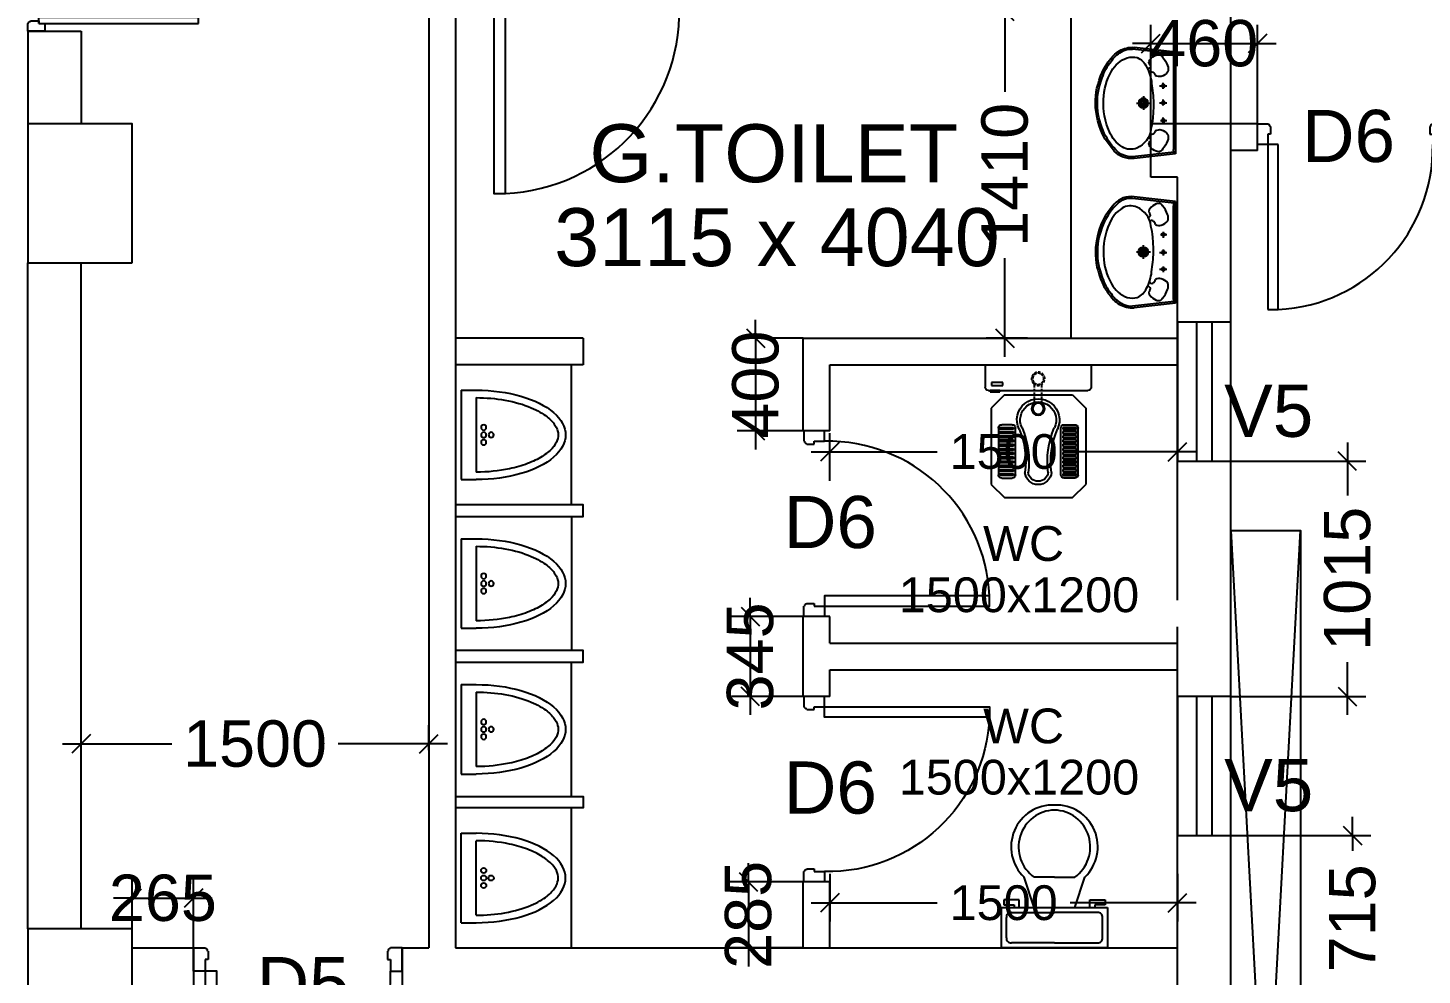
# Model space of a CAD drawing. Extents: x 7897917 to 8423973, y -6487334 to -6173396.
# Drawn here: x 8031674 to 8037689, y -6409542 to -6405456 of the extents above; entities that cross this region are included whole.
import ezdxf
from ezdxf.enums import TextEntityAlignment as Align

# ---------------------------------------------------------------- set-up
doc = ezdxf.new("R2010")
doc.units = 0
doc.header["$LTSCALE"] = 600
doc.header["$MEASUREMENT"] = 0
doc.header["$PDMODE"] = 35
doc.linetypes.add('HIDDEN', pattern=[0.375, 0.25, -0.125])
doc.layers.get('0').update_dxf_attribs({"linetype": 'CONTINUOUS'})
doc.layers.get('Defpoints').update_dxf_attribs({"linetype": 'CONTINUOUS'})
for name, color, linetype in [('DOOR', 32, 'CONTINUOUS'), ('Duct', 8, 'CONTINUOUS'), ('joinery', 7, 'CONTINUOUS'), ('LA-column', 3, 'CONTINUOUS'), ('Room Dim', 1, 'CONTINUOUS'), ('T Wall', 8, 'CONTINUOUS'), ('TEXT', 6, 'CONTINUOUS'), ('Toi-Euip', 8, 'CONTINUOUS'), ('toi-fix', 46, 'CONTINUOUS'), ('Walls', 7, 'CONTINUOUS'), ('WIN', 151, 'CONTINUOUS'), ('Working Dim', 5, 'CONTINUOUS')]:
    doc.layers.add(name, color=color, linetype=linetype)
doc.styles.add('ari', font='arial.ttf')
doc.styles.add('ARIAL', font='arial.ttf')
doc.dimstyles.new('int. dim', dxfattribs={"dimtxt": 450, "dimasz": 80, "dimexe": 80, "dimexo": 0, "dimgap": 70, "dimtad": 0, "dimdec": 0, "dimzin": 12, "dimdsep": 46, "dimtxsty": 'ari', "dimblk": 'OBLIQUE', "dimcen": 2, "dimdle": 80, "dimclrd": 256, "dimclre": 256, "dimclrt": 6, "dimadec": 0, "dimazin": 0, "dimtfac": 1, "dimtdec": 0, "dimtix": 1, "dimtmove": 2, "dimatfit": 3, "dimfxl": 1, "dimtolj": 1, "dimtzin": 0, "dimlwd": -1, "dimlwe": -1, "dimarcsym": 0})

# ---------------------------------------------------------------- blocks, each defined once
blk = doc.blocks.new('1000')
at = {"layer": 'DOOR'}
for p, q in [((0, -100), (0, 0)), ((0, 0), (49.7, 0)), ((49.7, 0), (49.7, -2.2)), ((63.2, -49.5), (49.7, -49.5)), ((49.7, -49.5), (49.7, -100)), ((63.2, -13.5), (61, -13.5)), ((63.2, -13.5), (63.2, -49.5)), ((836.8, -13.5), (836.8, -49.5)), ((836.8, -13.5), (839, -13.5)), ((836.8, -49.5), (850.3, -49.5)), ((850.3, 0), (850.3, -2.2)), ((900, 0), (850.3, 0)), ((850.3, -49.5), (850.3, -100)), ((900, -100), (900, 0)), ((49.7, -100), (0, -100)), ((49.7, -100), (49.7, -900.6)), ((100.2, -100), (49.7, -100)), ((100.2, -900.6), (100.2, -100)), ((850.3, -100), (900, -100)), ((49.7, -900.6), (100.2, -900.6))]:
    blk.add_line(p, q, dxfattribs=at)
for centre, major_axis, start_param, end_param in [((49.7, -13.5), (-7.95, 7.95), 3.926991, 5.497787), ((850.3, -13.5), (7.95, 7.95), 0.785398, 2.356194)]:
    blk.add_ellipse(centre, major_axis=major_axis, ratio=1, start_param=start_param, end_param=end_param, dxfattribs=at)
at = {"layer": 'DOOR', "color": 145}
blk.add_ellipse((64.3, -115.3), major_axis=(-519.7, 589.8), ratio=1, start_param=2.464943, end_param=4.009476, dxfattribs=at)
blk = doc.blocks.new('_Oblique')
at = {"color": 0, "linetype": 'ByBlock', "lineweight": -2}
blk.add_line((-0.5, -0.5), (0.5, 0.5), dxfattribs=at)
blk = doc.blocks.new('*D868')
at = {"layer": 'Defpoints', "color": 0, "transparency": 16777216}
for p in [(8036979, -6405523), (8036519, -6405869.7, 3.4), (8036979, -6405869.7, 3.4)]:
    blk.add_point(p, dxfattribs=at)
at = {"layer": 'Working Dim', "transparency": 16777216}
for p, q in [((8036519, -6405869.7), (8036519, -6405443)), ((8036979, -6405869.7), (8036979, -6405443)), ((8036519, -6405523), (8036439, -6405523)), ((8036519, -6405523), (8036979, -6405523)), ((8036979, -6405523), (8037059, -6405523))]:
    blk.add_line(p, q, dxfattribs=at)
at = {"layer": 'Working Dim', "transparency": 16777216, "xscale": 80, "yscale": 80, "zscale": 80}
blk.add_blockref('_Oblique', (8036519, -6405523), dxfattribs=at)
at = {"layer": 'Working Dim', "transparency": 16777216, "xscale": 80, "yscale": 80, "zscale": 80, "rotation": 180}
blk.add_blockref('_Oblique', (8036979, -6405523), dxfattribs=at)
at = {"layer": 'Working Dim', "color": 6, "transparency": 16777216, "insert": (8036749, -6405523), "char_height": 200, "attachment_point": 5, "style": 'ari'}
blk.add_mtext('\\A1;460', dxfattribs=at)
blk = doc.blocks.new('*D1049')
at = {"layer": 'Defpoints', "color": 0, "transparency": 16777216}
for p in [(8036864, -6408939.7), (8037388.5, -6408939.7), (8036864, -6409654.7)]:
    blk.add_point(p, dxfattribs=at)
at = {"layer": 'Working Dim', "transparency": 16777216}
for p, q in [((8037388.5, -6408939.7), (8037388.5, -6408859.7)), ((8036864, -6408939.7), (8037468.5, -6408939.7)), ((8037388.5, -6408939.7), (8037388.5, -6409006.4)), ((8037388.5, -6409654.7), (8037388.5, -6409588.1)), ((8036864, -6409654.7), (8037468.5, -6409654.7)), ((8037388.5, -6409654.7), (8037388.5, -6409734.7))]:
    blk.add_line(p, q, dxfattribs=at)
at = {"layer": 'Working Dim', "transparency": 16777216, "xscale": 80, "yscale": 80, "zscale": 80}
for p, rotation in [((8037388.5, -6408939.7), 270), ((8037388.5, -6409654.7), 90)]:
    blk.add_blockref('_Oblique', p, dxfattribs=dict(at, rotation=rotation))
at = {"layer": 'Working Dim', "color": 6, "transparency": 16777216, "insert": (8037388.5, -6409297.2), "char_height": 200, "attachment_point": 5, "rotation": 90, "style": 'ari'}
blk.add_mtext('\\A1;715', dxfattribs=at)
blk = doc.blocks.new('*D1050')
at = {"layer": 'Defpoints', "color": 0, "transparency": 16777216}
for p in [(8036864, -6407324.7), (8037366.6, -6407324.7), (8036864, -6408339.7)]:
    blk.add_point(p, dxfattribs=at)
at = {"layer": 'Working Dim', "transparency": 16777216}
for p, q in [((8037366.6, -6407244.7), (8037366.6, -6407472.3)), ((8036864, -6407324.7), (8037446.6, -6407324.7)), ((8037366.6, -6408419.7), (8037366.6, -6408192.2)), ((8036864, -6408339.7), (8037446.6, -6408339.7))]:
    blk.add_line(p, q, dxfattribs=at)
at = {"layer": 'Working Dim', "transparency": 16777216, "xscale": 80, "yscale": 80, "zscale": 80}
for p, rotation in [((8037366.6, -6407324.7), 90), ((8037366.6, -6408339.7), 270)]:
    blk.add_blockref('_Oblique', p, dxfattribs=dict(at, rotation=rotation))
at = {"layer": 'Working Dim', "color": 6, "transparency": 16777216, "insert": (8037366.6, -6407832.2), "char_height": 200, "attachment_point": 5, "rotation": 90, "style": 'ari'}
blk.add_mtext('\\A1;1015', dxfattribs=at)
blk = doc.blocks.new('Z$W@#1275')
at = {"layer": 'DOOR'}
for p, q in [((73.1, 1500), (0, 1500)), ((0, 1500), (0, 1467.1)), ((0, 1467.1), (1.8, 1467.1)), ((11, 1456.1), (11, 1458)), ((11, 1456.1), (47.5, 1456.1)), ((47.5, 1467.1), (736.4, 1467.1)), ((47.5, 1467.1), (47.5, 1438.9)), ((47.5, 1456.1), (47.5, 1467.1)), ((47.5, 1467.1), (73.1, 1467.1)), ((73.1, 1467.1), (73.1, 1500)), ((736.4, 1467.1), (736.4, 1438.9)), ((47.5, 1438.9), (736.4, 1438.9)), ((47.5, 61.1), (736.4, 61.1)), ((47.5, 32.9), (47.5, 61.1)), ((736.4, 32.9), (736.4, 61.1)), ((0, 32.9), (1.8, 32.9)), ((0, 0), (0, 32.9)), ((73.1, 0), (0, 0)), ((11, 43.8), (11, 42)), ((11, 43.8), (47.5, 43.8)), ((47.5, 43.8), (47.5, 32.9)), ((47.5, 32.9), (736.4, 32.9)), ((47.5, 32.9), (73.1, 32.9)), ((73.1, 32.9), (73.1, 0))]:
    blk.add_line(p, q, dxfattribs=at)
for centre, start, end in [((11, 1467.1), 180, 270), ((11, 32.9), 90, 180)]:
    blk.add_arc(centre, 9.13, start, end, dxfattribs=at)
at = {"layer": 'DOOR', "color": 145}
for centre, start, end in [((47.5, 1438.9), 270, 0), ((47.5, 61.1), 0, 90)]:
    blk.add_arc(centre, 688.9, start, end, dxfattribs=at)
blk = doc.blocks.new('Z$W@#1841')
at = {"layer": 'DOOR'}
for p, q in [((-267.6, -167.4), (-317.3, -167.4)), ((-317.3, -167.4), (-317.3, -267.4)), ((-267.6, -217.9), (-267.6, -167.4)), ((533, -217.9), (533, -167.4)), ((533, -167.4), (582.7, -167.4)), ((582.7, -167.4), (582.7, -267.4)), ((-254.1, -217.9), (-267.6, -217.9)), ((-254.1, -253.9), (-254.1, -217.9)), ((519.5, -253.9), (519.5, -217.9)), ((519.5, -217.9), (533, -217.9)), ((-317.3, -267.4), (-267.6, -267.4)), ((-267.6, -267.4), (-267.6, -265.2)), ((-254.1, -253.9), (-256.3, -253.9)), ((519.5, -253.9), (521.7, -253.9)), ((533, -267.4), (533, -265.2)), ((582.7, -267.4), (533, -267.4))]:
    blk.add_line(p, q, dxfattribs=at)
blk.add_lwpolyline([(482.5, 633.2), (482.5, -167.4), (533, -167.4), (533, 633.2)], close=True, dxfattribs=at)
at = {"layer": 'DOOR', "color": 145}
blk.add_arc((518.4, -152.1), 786.1, 92.61772, 181.11293, dxfattribs=at)
at = {"layer": 'DOOR'}
for centre, start, end in [((-267.6, -253.9), 270, 0), ((533, -253.9), 180, 270)]:
    blk.add_arc(centre, 11.2, start, end, dxfattribs=at)
blk = doc.blocks.new('A$C70ED7303')
at = {"layer": 'toi-fix', "color": 8}
for p, q in [((0, 0), (229, 0)), ((229, 0), (229, -174.4)), ((-229, 0), (0, 0)), ((-229, -174.4), (-229, 0)), ((-207.2, -43.6), (-207.2, -130.8)), ((0, -21.8), (-185.4, -21.8)), ((0, -21.8), (185.4, -21.8)), ((207.2, -43.6), (207.2, -130.8)), ((229, -174.4), (-229, -174.4)), ((-185.4, -152.6), (0, -152.6)), ((-174.4, -185.4), (-174.4, -174.4)), ((-152.6, -174.4), (-152.6, -207.2)), ((-87.2, -174.4), (-130.8, -305.3)), ((185.4, -152.6), (0, -152.6)), ((87.2, -174.4), (130.8, -305.3)), ((152.6, -174.4), (152.6, -207.2)), ((174.4, -185.4), (174.4, -174.4)), ((-218.1, -207.2), (-218.1, -185.4)), ((-218.1, -185.4), (-174.4, -185.4)), ((-152.6, -207.2), (-218.1, -207.2)), ((152.6, -207.2), (218.1, -207.2)), ((218.1, -185.4), (174.4, -185.4)), ((218.1, -207.2), (218.1, -185.4)), ((0, -305.3), (-87.2, -305.3)), ((0, -305.3), (87.2, -305.3))]:
    blk.add_line(p, q, dxfattribs=at)
for centre, major_axis, start_param, end_param in [((-188.1, -40.9), (13.6, -13.6), 2.214297, 4.068888), ((188.1, -40.9), (13.6, -13.6), 0.643501, 2.498091), ((-188.1, -133.6), (-13.6, -13.6), 5.35589, 7.21048), ((188.1, -133.6), (-13.6, -13.6), 0.643501, 2.498091), ((-6.6, -436.2), (-127.6, -127.6), 4.686239, 7.105146), ((4.7, -435.5), (-112.7, -112.7), 4.541602, 7.039318), ((6.6, -436.2), (55.8, -171.6), -0.351019, 2.067888), ((-4.7, -435.5), (-112.7, -112.7), 0.814663, 3.31238)]:
    blk.add_ellipse(centre, major_axis=major_axis, ratio=1, start_param=start_param, end_param=end_param, dxfattribs=at)
blk = doc.blocks.new('URI')
at = {"layer": 'toi-fix', "color": 8}
for p, q in [((0, 0), (0, 75)), ((412.5, 75), (37.5, 75)), ((450, 0), (450, 75)), ((450, 0), (0, 0))]:
    blk.add_line(p, q, dxfattribs=at)
for centre in [(225, 150), (187.5, 112.5), (225, 112.5), (262.5, 112.5)]:
    blk.add_circle(centre, 13, dxfattribs=at)
blk.add_ellipse((225, 75), major_axis=(0, -450), ratio=0.5, start_param=1.570796, end_param=4.712389, dxfattribs=at)
blk.add_open_spline([(412.5, 75), (412.5, 124.2), (408.2, 173.3), (391.4, 268.1), (378.3, 313.3), (348.4, 383.5), (332.7, 410.7), (302.5, 449), (288.3, 462.2), (261, 480.2), (247.9, 485), (222.9, 488.5), (210.7, 487.2), (184.7, 477.8), (170.9, 469.5), (143, 444.1), (129.1, 427.1), (103, 385.3), (91, 360.6), (70, 305.1), (61.2, 274.4), (43.3, 189.6), (37.5, 132.5), (37.5, 75.3), (37.5, 75.1), (37.5, 75)], degree=3, knots=[1.570797, 1.570797, 1.570797, 1.570797, 1.912721, 1.912721, 2.274933, 2.274933, 2.575852, 2.575852, 2.824182, 2.824182, 3.072511, 3.072511, 3.320841, 3.320841, 3.569171, 3.569171, 3.817501, 3.817501, 4.06583, 4.06583, 4.31416, 4.31416, 4.71135, 4.71135, 4.712389, 4.712389, 4.712389, 4.712389], dxfattribs=at)
blk = doc.blocks.new('A$C4D064DB7')
at = {"layer": 'Toi-Euip', "color": 8}
for p, q in [((-212.3, 5.4), (-232.3, 184.5)), ((212.2, 4.9), (232.3, 184.5)), ((-219.3, -1), (-239.3, 178)), ((-28.5, 137.9), (30, 137.9)), ((0.9, 167), (0.9, 107.5)), ((219.2, -1), (239.3, 178)), ((-73.1, 68.7), (-73.1, 37.2)), ((-0.6, 68.7), (-0.6, 37.2)), ((76.2, 63.6), (76.2, 37.2)), ((-204.6, 8.3), (200.4, 8.3)), ((-61.3, 51.7), (-86.8, 51.7)), ((11.1, 51.7), (-14.3, 51.7)), ((87.9, 51.7), (62.5, 51.7)), ((-219.3, -1), (219.2, -1))]:
    blk.add_line(p, q, dxfattribs=at)
for centre, radius in [((0.9, 137.9), 20.9), ((0.9, 137.9), 15), ((0.9, 137.9), 10.5), ((-73.1, 51.7), 6.23), ((-0.6, 51.7), 6.23), ((76.2, 51.7), 6.23)]:
    blk.add_circle(centre, radius, dxfattribs=at)
for centre, radius, start, end in [((-15, 63.3), 278.1, 103.68007, 133.11994), ((-52.1, 129.5), 194.1, 106.98939, 130.68541), ((-12.7, 69.4), 239.9, 90.51874, 121.0564), ((0.4, 42.8), 293.4, 66.19508, 111.84971), ((-3.7, 79.1), 265.8, 77.13905, 106.85156), ((4.5, 21.6), 288.4, 65.41071, 93.84539), ((11, 56.9), 284.8, 46.38455, 81.02297), ((17.4, 64.4), 266.9, 46.21733, 67.66735), ((-135.9, 190.3), 102.7, 132.34, 168.55208), ((-115.7, 175.3), 119.3, 121.84149, 151.21457), ((-79.5, 166.9), 122.1, 117.7975, 160.69461), ((74.5, 158), 135.4, 31.86033, 68.31323), ((140.9, 188.9), 91.5, 357.2238, 48.08952), ((143.8, 190.8), 96.4, 352.39424, 48.61688), ((-159.3, 187.8), 80.7, 163.23918, 186.99591), ((-156.9, 191.3), 75.7, 146.79114, 185.14021), ((-105.8, 184.4), 91.8, 165.58544, 192.65463), ((131.4, 192.6), 68.8, 336.77794, 32.40806), ((-124.3, 195.5), 77.6, 203.69295, 246.38132), ((-73.6, 263.8), 161.7, 239.59023, 265.97193), ((-156.5, 116.7), 8.45, 294.51045, 30.32874), ((98.1, 210.4), 106.4, 278.02022, 335.02213), ((-188.7, 72.6), 20.1, 152.49081, 243.19095), ((-154.2, 64.6), 55.1, 124.96691, 161.64959), ((-174.7, 96.4), 17.3, 50.46419, 129.5358), ((-157.9, 115.7), 8.33, 226.04031, 306.10739), ((-126.4, 102.5), 8.28, 83.15264, 217.30389), ((-161, 71.5), 47.7, 305.0585, 347.19296), ((-110.1, 109.7), 26, 208.27151, 253.61398), ((-144.2, 69.4), 30.9, 343.96544, 29.92088), ((33.5, 869.5), 776.1, 261.22276, 267.52001), ((-3.1, 803.8), 709.6, 270.24313, 275.54823), ((44.3, 384), 287.3, 274.2321, 283.82674), ((146.2, 69.4), 30.9, 150.07912, 196.03456), ((163, 71.5), 47.7, 192.80704, 234.9415), ((112.1, 109.7), 26, 286.38602, 331.72849), ((129.6, 102.2), 7.16, 318.29837, 78.68026), ((157.9, 115.9), 7.49, 165.15228, 247.93068), ((159.9, 115.7), 8.33, 233.89261, 313.95969), ((176.7, 96.4), 17.3, 50.4642, 129.53581), ((156.2, 64.6), 55.1, 18.35041, 55.03309), ((190.7, 72.6), 20.1, 296.80905, 27.50919), ((-200, -15.1), 23.9, 101.14513, 143.7785), ((-120.2, 149.2), 122.2, 230.59825, 250.41359), ((-145.6, 63.1), 33, 241.91921, 291.35614), ((147.6, 63.1), 33, 248.64386, 298.08079), ((122.2, 149.2), 122.2, 289.58641, 309.40175), ((199.8, -16.6), 24.9, 38.74871, 88.57964)]:
    blk.add_arc(centre, radius, start, end, dxfattribs=at)
blk = doc.blocks.new('A$C37B60793')
at = {"layer": 'toi-fix', "color": 8}
for p, q in [((0, 303.1), (127, 303.1)), ((0, -306.5), (0, 303.1)), ((146, -287.4), (146, 284.1)), ((171.2, 195), (247.4, 271.2)), ((247.4, 271.2), (685.9, 271.2)), ((762.1, 195), (685.9, 271.2)), ((171.2, -195.4), (171.2, 195)), ((343.3, 148.1), (343.3, 207.9)), ((358.5, 218.7), (358.5, 139.2)), ((369.5, 218.7), (358.5, 218.7)), ((362.3, 226.9), (630.5, 226.9)), ((369.5, 139.2), (369.5, 218.7)), ((382.7, 218.7), (382.7, 139.2)), ((393.7, 218.7), (382.7, 218.7)), ((393.7, 139.2), (393.7, 218.7)), ((406.9, 218.7), (406.9, 139.2)), ((417.9, 218.7), (406.9, 218.7)), ((417.9, 139.2), (417.9, 218.7)), ((431, 218.7), (431, 139.2)), ((442.1, 218.7), (431, 218.7)), ((442.1, 139.2), (442.1, 218.7)), ((455.2, 218.7), (455.2, 139.2)), ((466.3, 218.7), (455.2, 218.7)), ((466.3, 139.2), (466.3, 218.7)), ((479.4, 218.7), (479.4, 139.2)), ((490.5, 218.7), (479.4, 218.7)), ((490.5, 139.2), (490.5, 218.7)), ((503.6, 218.7), (503.6, 139.2)), ((514.6, 218.7), (503.6, 218.7)), ((514.6, 139.2), (514.6, 218.7)), ((527.8, 218.7), (527.8, 139.2)), ((538.8, 218.7), (527.8, 218.7)), ((538.8, 139.2), (538.8, 218.7)), ((552, 218.7), (552, 139.2)), ((563, 218.7), (552, 218.7)), ((563, 139.2), (563, 218.7)), ((576.2, 218.7), (576.2, 139.2)), ((587.2, 218.7), (576.2, 218.7)), ((587.2, 139.2), (587.2, 218.7)), ((600.4, 218.7), (600.4, 139.2)), ((611.4, 218.7), (600.4, 218.7)), ((611.4, 139.2), (611.4, 218.7)), ((624.5, 218.7), (624.5, 139.2)), ((635.6, 218.7), (624.5, 218.7)), ((635.6, 139.2), (635.6, 218.7)), ((649.5, 207.9), (649.5, 148.1)), ((762.1, -195.4), (762.1, 195)), ((358.5, 139.2), (369.5, 139.2)), ((630.5, 129.1), (362.3, 129.1)), ((382.7, 139.2), (393.7, 139.2)), ((406.9, 139.2), (417.9, 139.2)), ((431, 139.2), (442.1, 139.2)), ((455.2, 139.2), (466.3, 139.2)), ((479.4, 139.2), (490.5, 139.2)), ((503.6, 139.2), (514.6, 139.2)), ((527.8, 139.2), (538.8, 139.2)), ((552, 139.2), (563, 139.2)), ((576.2, 139.2), (587.2, 139.2)), ((600.4, 139.2), (611.4, 139.2)), ((624.5, 139.2), (635.6, 139.2)), ((343.3, -151.5), (343.3, -211.2)), ((358.5, -222), (358.5, -142.6)), ((358.5, -142.6), (369.5, -142.6)), ((630.5, -132.4), (362.3, -132.4)), ((369.5, -142.6), (369.5, -222)), ((382.7, -222), (382.7, -142.6)), ((382.7, -142.6), (393.7, -142.6)), ((393.7, -142.6), (393.7, -222)), ((406.9, -222), (406.9, -142.6)), ((406.9, -142.6), (417.9, -142.6)), ((417.9, -142.6), (417.9, -222)), ((431, -222), (431, -142.6)), ((431, -142.6), (442.1, -142.6)), ((442.1, -142.6), (442.1, -222)), ((455.2, -222), (455.2, -142.6)), ((455.2, -142.6), (466.3, -142.6)), ((466.3, -142.6), (466.3, -222)), ((479.4, -222), (479.4, -142.6)), ((479.4, -142.6), (490.5, -142.6)), ((490.5, -142.6), (490.5, -222)), ((503.6, -222), (503.6, -142.6)), ((503.6, -142.6), (514.6, -142.6)), ((514.6, -142.6), (514.6, -222)), ((527.8, -222), (527.8, -142.6)), ((527.8, -142.6), (538.8, -142.6)), ((538.8, -142.6), (538.8, -222)), ((552, -222), (552, -142.6)), ((552, -142.6), (563, -142.6)), ((563, -142.6), (563, -222)), ((576.2, -222), (576.2, -142.6)), ((576.2, -142.6), (587.2, -142.6)), ((587.2, -142.6), (587.2, -222)), ((600.4, -222), (600.4, -142.6)), ((600.4, -142.6), (611.4, -142.6)), ((611.4, -142.6), (611.4, -222)), ((624.5, -222), (624.5, -142.6)), ((624.5, -142.6), (635.6, -142.6)), ((635.6, -142.6), (635.6, -222)), ((649.5, -211.2), (649.5, -151.5)), ((117.8, -205), (100.3, -205)), ((100.3, -205), (100.3, -270.7)), ((117.8, -270.7), (117.8, -205)), ((153.7, -221.4), (147.5, -221.4)), ((147.5, -221.4), (147.5, -276.8)), ((153.7, -276.8), (153.7, -221.4)), ((171.2, -195.4), (247.4, -271.6)), ((369.5, -222), (358.5, -222)), ((362.3, -230.3), (630.5, -230.3)), ((393.7, -222), (382.7, -222)), ((417.9, -222), (406.9, -222)), ((442.1, -222), (431, -222)), ((466.3, -222), (455.2, -222)), ((490.5, -222), (479.4, -222)), ((514.6, -222), (503.6, -222)), ((538.8, -222), (527.8, -222)), ((563, -222), (552, -222)), ((587.2, -222), (576.2, -222)), ((611.4, -222), (600.4, -222)), ((635.6, -222), (624.5, -222)), ((685.9, -271.6), (762.1, -195.4)), ((0, -306.5), (127, -306.5)), ((100.3, -270.7), (117.8, -270.7)), ((147.5, -276.8), (153.7, -276.8)), ((247.4, -271.6), (685.9, -271.6))]:
    blk.add_line(p, q, dxfattribs=at)
at = {"layer": 'toi-fix', "color": 8, "linetype": 'HIDDEN', "ltscale": 0.1}
for p, q in [((219.3, 19), (111.7, 19)), ((219.3, -22.3), (111.7, -22.3))]:
    blk.add_line(p, q, dxfattribs=at)
at = {"layer": 'toi-fix', "color": 8, "extrusion": (0, 0, -1)}
for centre, major_axis, start_param, end_param in [((127, 284.1), (-13.5, -13.5), 2.356194, 3.926991), ((362.3, 207.9), (13.5, -13.5), 2.356194, 3.926991), ((630.5, 207.9), (-13.5, -13.5), 2.356194, 3.926991), ((316.3, -1.7), (0, -122.2), -0.449608, 3.591264), ((316.3, -1.7), (0, -103.2), -0.449671, 3.591202), ((362.3, 148.1), (-13.5, -13.5), -0.785398, 0.785398), ((554, 536.4), (-29.4, -484.3), -0.19615, 0.346746), ((554, 536.4), (-11.6, -466), -0.160496, 0.3824), ((630.5, 148.1), (-13.5, -13.5), 3.926991, 5.497787), ((251.3, -1.7), (-26.9, -26.9), 0.785398, 7.068583), ((251.3, -1.7), (-22.5, -22.5), 0.785398, 7.068583), ((611.1, -1.7), (40.6, -40.6), 4.005105, 6.990469), ((611.1, -1.7), (-54, -54), 2.434309, 5.419673), ((554, -539.7), (29.4, -484.3), 2.794864, 3.33776), ((554, -539.7), (11.6, -466), 2.7592, 3.302095), ((362.3, -151.5), (13.5, -13.5), 2.356194, 3.926991), ((630.5, -151.5), (13.5, -13.5), 3.926991, 5.497787), ((362.3, -211.2), (-13.5, -13.5), -0.785398, 0.785398), ((630.5, -211.2), (13.5, -13.5), 5.497787, 7.068583), ((127, -287.4), (13.5, -13.5), 5.497787, 7.068583)]:
    blk.add_ellipse(centre, major_axis=major_axis, ratio=1, start_param=start_param, end_param=end_param, dxfattribs=at)
at = {"layer": 'toi-fix', "color": 8, "linetype": 'HIDDEN', "ltscale": 0.1, "extrusion": (0, 0, -1)}
for major_axis, start_param, end_param in [((26.9, -26.9), 2.356194490188911, 8.639379797368496), ((22.5, -22.5), 2.356194490188169, 8.639379797367756)]:
    blk.add_ellipse((79.7, -1.7), major_axis=major_axis, ratio=1, start_param=start_param, end_param=end_param, dxfattribs=at)
blk = doc.blocks.new('*D2429')
at = {"layer": 'Defpoints', "color": 0, "transparency": 16777216}
for p in [(8036633.8, -6407284.3), (8035133.8, -6407409.7, 5.1), (8036633.8, -6407409.7, 5.1)]:
    blk.add_point(p, dxfattribs=at)
at = {"layer": 'Working Dim', "transparency": 16777216}
for p, q in [((8035133.8, -6407409.7), (8035133.8, -6407204.3)), ((8036633.8, -6407409.7), (8036633.8, -6407204.3)), ((8035053.8, -6407284.3), (8035597.2, -6407284.3)), ((8036713.8, -6407284.3), (8036170.5, -6407284.3))]:
    blk.add_line(p, q, dxfattribs=at)
at = {"layer": 'Working Dim', "transparency": 16777216, "xscale": 80, "yscale": 80, "zscale": 80, "rotation": 180}
blk.add_blockref('_Oblique', (8035133.8, -6407284.3), dxfattribs=at)
at = {"layer": 'Working Dim', "transparency": 16777216, "xscale": 80, "yscale": 80, "zscale": 80}
blk.add_blockref('_Oblique', (8036633.8, -6407284.3), dxfattribs=at)
at = {"layer": 'Working Dim', "color": 6, "transparency": 16777216, "insert": (8035883.8, -6407284.3), "char_height": 150, "attachment_point": 5, "style": 'ari'}
blk.add_mtext('\\A1;1500', dxfattribs=at)
blk = doc.blocks.new('*D2430')
at = {"layer": 'Defpoints', "color": 0, "transparency": 16777216}
for p in [(8035133.7, -6409105, -0.7), (8036633.7, -6409105, 5.1), (8036633.7, -6409230.7)]:
    blk.add_point(p, dxfattribs=at)
at = {"layer": 'Working Dim', "transparency": 16777216}
for p, q in [((8035133.7, -6409105), (8035133.7, -6409310.7)), ((8036633.7, -6409105), (8036633.7, -6409310.7)), ((8035053.7, -6409230.7), (8035597, -6409230.7)), ((8036713.7, -6409230.7), (8036170.3, -6409230.7))]:
    blk.add_line(p, q, dxfattribs=at)
at = {"layer": 'Working Dim', "transparency": 16777216, "xscale": 80, "yscale": 80, "zscale": 80, "rotation": 180}
blk.add_blockref('_Oblique', (8035133.7, -6409230.7), dxfattribs=at)
at = {"layer": 'Working Dim', "transparency": 16777216, "xscale": 80, "yscale": 80, "zscale": 80}
blk.add_blockref('_Oblique', (8036633.7, -6409230.7), dxfattribs=at)
at = {"layer": 'Working Dim', "color": 6, "transparency": 16777216, "insert": (8035883.7, -6409230.7), "char_height": 150, "attachment_point": 5, "style": 'ari'}
blk.add_mtext('\\A1;1500', dxfattribs=at)
blk = doc.blocks.new('*D2443')
at = {"layer": 'Defpoints', "color": 0, "transparency": 16777216}
for p in [(8032388.5, -6409209.9), (8032123.9, -6409424.7, 7.9), (8032388.5, -6409424.7)]:
    blk.add_point(p, dxfattribs=at)
at = {"layer": 'Working Dim', "transparency": 16777216}
for p, q in [((8032123.9, -6409424.7), (8032123.9, -6409129.9)), ((8032388.5, -6409424.7), (8032388.5, -6409129.9)), ((8032123.9, -6409209.9), (8032043.9, -6409209.9)), ((8032123.9, -6409209.9), (8032388.5, -6409209.9)), ((8032388.5, -6409209.9), (8032468.5, -6409209.9))]:
    blk.add_line(p, q, dxfattribs=at)
at = {"layer": 'Working Dim', "transparency": 16777216, "xscale": 80, "yscale": 80, "zscale": 80}
blk.add_blockref('_Oblique', (8032123.9, -6409209.9), dxfattribs=at)
at = {"layer": 'Working Dim', "transparency": 16777216, "xscale": 80, "yscale": 80, "zscale": 80, "rotation": 180}
blk.add_blockref('_Oblique', (8032388.5, -6409209.9), dxfattribs=at)
at = {"layer": 'Working Dim', "color": 6, "transparency": 16777216, "insert": (8032256.2, -6409209.9), "char_height": 200, "attachment_point": 5, "style": 'ari'}
blk.add_mtext('\\A1;265', dxfattribs=at)
blk = doc.blocks.new('*D2444')
at = {"layer": 'Defpoints', "color": 0, "transparency": 16777216}
for p in [(8031903.7, -6408571.4), (8033403.9, -6408544.4), (8033403.9, -6408571.4)]:
    blk.add_point(p, dxfattribs=at)
at = {"layer": 'Working Dim', "transparency": 16777216}
for p, q in [((8031903.7, -6408571.4), (8031903.7, -6408464.4)), ((8033403.9, -6408571.4), (8033403.9, -6408464.4)), ((8031823.7, -6408544.4), (8032294.9, -6408544.4)), ((8033483.9, -6408544.4), (8033012.7, -6408544.4))]:
    blk.add_line(p, q, dxfattribs=at)
at = {"layer": 'Working Dim', "transparency": 16777216, "xscale": 80, "yscale": 80, "zscale": 80, "rotation": 180}
blk.add_blockref('_Oblique', (8031903.7, -6408544.4), dxfattribs=at)
at = {"layer": 'Working Dim', "transparency": 16777216, "xscale": 80, "yscale": 80, "zscale": 80}
blk.add_blockref('_Oblique', (8033403.9, -6408544.4), dxfattribs=at)
at = {"layer": 'Working Dim', "color": 6, "transparency": 16777216, "insert": (8032653.8, -6408544.4), "char_height": 200, "attachment_point": 5, "style": 'ari'}
blk.add_mtext('\\A1;1500', dxfattribs=at)
blk = doc.blocks.new('*D2451')
at = {"layer": 'Defpoints', "color": 0, "transparency": 16777216}
for p in [(8035019, -6406794.7), (8034813.7, -6407194.7), (8035019, -6407194.7)]:
    blk.add_point(p, dxfattribs=at)
at = {"layer": 'Working Dim', "transparency": 16777216}
for p, q in [((8034813.7, -6406794.7), (8034813.7, -6406714.7)), ((8035019, -6406794.7), (8034733.7, -6406794.7)), ((8034813.7, -6406794.7), (8034813.7, -6407194.7)), ((8035019, -6407194.7), (8034733.7, -6407194.7)), ((8034813.7, -6407194.7), (8034813.7, -6407274.7))]:
    blk.add_line(p, q, dxfattribs=at)
at = {"layer": 'Working Dim', "transparency": 16777216, "xscale": 80, "yscale": 80, "zscale": 80}
for p, rotation in [((8034813.7, -6406794.7), 270), ((8034813.7, -6407194.7), 90)]:
    blk.add_blockref('_Oblique', p, dxfattribs=dict(at, rotation=rotation))
at = {"layer": 'Working Dim', "color": 6, "transparency": 16777216, "insert": (8034813.7, -6406994.7), "char_height": 200, "attachment_point": 5, "rotation": 90, "style": 'ari'}
blk.add_mtext('\\A1;400', dxfattribs=at)
blk = doc.blocks.new('*D2452')
at = {"layer": 'Defpoints', "color": 0, "transparency": 16777216}
for p in [(8035019, -6407994.7), (8034790.6, -6408339.9), (8035022.2, -6408339.9)]:
    blk.add_point(p, dxfattribs=at)
at = {"layer": 'Working Dim', "transparency": 16777216}
for p, q in [((8034790.6, -6407994.7), (8034790.6, -6407914.7)), ((8035019, -6407994.7), (8034710.6, -6407994.7)), ((8034790.6, -6407994.7), (8034790.6, -6408339.9)), ((8035022.2, -6408339.9), (8034710.6, -6408339.9)), ((8034790.6, -6408339.9), (8034790.6, -6408419.9))]:
    blk.add_line(p, q, dxfattribs=at)
at = {"layer": 'Working Dim', "transparency": 16777216, "xscale": 80, "yscale": 80, "zscale": 80}
for p, rotation in [((8034790.6, -6407994.7), 270), ((8034790.6, -6408339.9), 90)]:
    blk.add_blockref('_Oblique', p, dxfattribs=dict(at, rotation=rotation))
at = {"layer": 'Working Dim', "color": 6, "transparency": 16777216, "insert": (8034790.6, -6408167.3), "char_height": 200, "attachment_point": 5, "rotation": 90, "style": 'ari'}
blk.add_mtext('\\A1;345', dxfattribs=at)
blk = doc.blocks.new('*D2453')
at = {"layer": 'Defpoints', "color": 0, "transparency": 16777216}
for p in [(8035022.2, -6409139.7), (8034782.2, -6409424.7), (8035019, -6409424.7)]:
    blk.add_point(p, dxfattribs=at)
at = {"layer": 'Working Dim', "transparency": 16777216}
for p, q in [((8034782.2, -6409139.7), (8034782.2, -6409059.7)), ((8035022.2, -6409139.7), (8034702.2, -6409139.7)), ((8034782.2, -6409139.7), (8034782.2, -6409424.7)), ((8035019, -6409424.7), (8034702.2, -6409424.7)), ((8034782.2, -6409424.7), (8034782.2, -6409504.7))]:
    blk.add_line(p, q, dxfattribs=at)
at = {"layer": 'Working Dim', "transparency": 16777216, "xscale": 80, "yscale": 80, "zscale": 80}
for p, rotation in [((8034782.2, -6409139.7), 270), ((8034782.2, -6409424.7), 90)]:
    blk.add_blockref('_Oblique', p, dxfattribs=dict(at, rotation=rotation))
at = {"layer": 'Working Dim', "color": 6, "transparency": 16777216, "insert": (8034782.2, -6409282.2), "char_height": 200, "attachment_point": 5, "rotation": 90, "style": 'ari'}
blk.add_mtext('\\A1;285', dxfattribs=at)
blk = doc.blocks.new('*D2454')
at = {"layer": 'Defpoints', "color": 0, "transparency": 16777216}
for p in [(8035888.9, -6405384.7), (8035987.2, -6405384.7), (8035987.2, -6406794.7)]:
    blk.add_point(p, dxfattribs=at)
at = {"layer": 'Working Dim', "transparency": 16777216}
for p, q in [((8035888.9, -6405304.7), (8035888.9, -6405730.9)), ((8035987.2, -6405384.7), (8035808.9, -6405384.7)), ((8035888.9, -6406874.7), (8035888.9, -6406448.6)), ((8035987.2, -6406794.7), (8035808.9, -6406794.7))]:
    blk.add_line(p, q, dxfattribs=at)
at = {"layer": 'Working Dim', "transparency": 16777216, "xscale": 80, "yscale": 80, "zscale": 80}
for p, rotation in [((8035888.9, -6405384.7), 90), ((8035888.9, -6406794.7), 270)]:
    blk.add_blockref('_Oblique', p, dxfattribs=dict(at, rotation=rotation))
at = {"layer": 'Working Dim', "color": 6, "transparency": 16777216, "insert": (8035888.9, -6406089.7), "char_height": 200, "attachment_point": 5, "rotation": 90, "style": 'ari'}
blk.add_mtext('\\A1;1410', dxfattribs=at)

msp = doc.modelspace()

# ---------------------------------------------------------------- linework, layer by layer
at = {"layer": 'Duct', "color": 8, "linetype": 'HIDDEN', "ltscale": 600}
for p, q in [((8036864.004, -6413184.74, 0), (8037164.005, -6407624.67, 6.459)), ((8036864.005, -6407624.67, 6.459), (8037164.004, -6413184.74, 0))]:
    msp.add_line(p, q, dxfattribs=at)
at = {"layer": 'Duct', "color": 7, "elevation": 7.847}
msp.add_lwpolyline([(8037164.004, -6413184.74), (8036864.004, -6413184.74), (8036864.005, -6407624.67), (8037164.005, -6407624.67)], close=True, dxfattribs=at)
at = {"layer": 'LA-column', "color": 2, "elevation": 3.421}
for points in [[(8032123.876, -6406469.776), (8032123.876, -6405869.776), (8031673.876, -6405869.776), (8031673.876, -6406469.776)], [(8032123.876, -6409942.275), (8032123.876, -6409342.275), (8031673.876, -6409342.275), (8031673.876, -6409942.275)]]:
    msp.add_lwpolyline(points, close=True, dxfattribs=at)
at = {"layer": 'T Wall', "color": 6, "linetype": 'Continuous', "ltscale": 10000}
for p, q in [((8034068.875, -6406794.741, 3.421), (8033518.875, -6406794.741, 3.421)), ((8034068.875, -6406794.741, 3.421), (8034068.875, -6406909.741, 3.421)), ((8034068.875, -6406909.741, 3.421), (8033518.875, -6406909.741, 3.421))]:
    msp.add_line(p, q, dxfattribs=at)
at = {"layer": 'T Wall', "color": 6, "linetype": 'Continuous'}
for p, q in [((8035019.01, -6406794.741, 3.421), (8036634.01, -6406794.741, 3.421)), ((8035019.01, -6407194.741, 3.421), (8035019.01, -6406794.741, 3.421)), ((8035134.01, -6406909.741, 3.421), (8036634.01, -6406909.741, 3.421)), ((8035134.01, -6407194.741, 3.421), (8035134.01, -6406909.741, 3.421)), ((8035134.01, -6407194.741, 3.421), (8035019.01, -6407194.741, 3.421)), ((8035019.01, -6408339.741, 3.421), (8035019.01, -6407994.741, 3.421)), ((8035134.01, -6407994.741, 3.421), (8035019.01, -6407994.741, 3.421)), ((8035134.01, -6408109.741, 3.421), (8035134.01, -6407994.741, 3.421)), ((8035134.01, -6408109.741, 3.421), (8036634.01, -6408109.741, 3.421)), ((8035134.01, -6408224.741, 3.421), (8036634.01, -6408224.741, 3.421)), ((8035134.01, -6408339.741, 3.421), (8035134.01, -6408224.741, 3.421)), ((8035134.01, -6408339.741, 3.421), (8035019.01, -6408339.741, 3.421)), ((8035019.01, -6409424.741, 3.421), (8035019.01, -6409139.741, 3.421)), ((8035134.01, -6409139.741, 3.421), (8035019.01, -6409139.741, 3.421)), ((8035134.01, -6409424.741, 3.421), (8035134.01, -6409139.741, 3.421))]:
    msp.add_line(p, q, dxfattribs=at)
at = {"layer": 'T Wall', "color": 6, "linetype": 'Continuous', "ltscale": 10000, "elevation": 3.421}
for points in [[(8034018.875, -6407513.491), (8034018.875, -6406909.741)], [(8033518.875, -6407563.491), (8034068.875, -6407563.491), (8034068.875, -6407513.491), (8033518.875, -6407513.491)], [(8034018.875, -6407563.491), (8034018.875, -6408142.241)], [(8033518.875, -6408192.241), (8034068.875, -6408192.241), (8034068.875, -6408142.241), (8033518.875, -6408142.241)], [(8034018.875, -6408770.991), (8034018.875, -6408192.241)], [(8033518.875, -6408770.991), (8034068.875, -6408770.991), (8034068.875, -6408820.991), (8033518.875, -6408820.991)], [(8034018.875, -6409425.285), (8034018.875, -6408820.991)]]:
    msp.add_lwpolyline(points, dxfattribs=at)
at = {"layer": 'toi-fix'}
msp.add_line((8036174.289, -6406794.741, 3.421), (8036174.289, -6405384.741, 3.421), dxfattribs=at)
at = {"layer": 'Walls'}
for p, q in [((8036863.564, -6413414.921, 3.421), (8036863.564, -6404500.012, 3.421)), ((8033403.875, -6405269.741, 3.421), (8033403.875, -6409424.741, 3.421)), ((8033518.875, -6405384.741, 3.421), (8033518.875, -6409424.741, 3.421)), ((8031673.873, -6405469.478, 3.421), (8031673.872, -6405869.78, 3.421)), ((8031673.873, -6405469.478, 3.421), (8031903.874, -6405469.478, 3.421)), ((8031903.873, -6405469.478, 3.421), (8031903.872, -6405869.78, 3.421)), ((8036979.004, -6405869.696), (8036519.004, -6405869.696)), ((8036519.004, -6406099.696), (8036519.004, -6405869.696)), ((8036979.004, -6405984.697), (8036979.004, -6405869.696)), ((8036864.004, -6413184.739), (8036864.004, -6405984.696)), ((8036979.004, -6405984.696), (8036864.004, -6405984.696)), ((8036634.004, -6406099.696), (8036519.004, -6406099.696)), ((8036634.004, -6407924.739), (8036634.004, -6406099.696)), ((8031673.87, -6409342.346), (8031673.87, -6406469.696)), ((8031903.871, -6409342.346), (8031903.871, -6406469.696)), ((8036634.004, -6413184.739), (8036634.004, -6408039.739)), ((8032123.876, -6409424.741, 3.421), (8032388.52, -6409424.741, 3.421)), ((8032388.52, -6409424.741, 3.421), (8032388.52, -6409654.741, 3.421)), ((8033288.52, -6409424.741, 3.421), (8033403.875, -6409424.741, 3.421)), ((8033288.52, -6409424.741, 3.421), (8033288.52, -6409654.741, 3.421)), ((8033518.875, -6409424.741, 3.421), (8036634.01, -6409424.741, 3.421))]:
    msp.add_line(p, q, dxfattribs=at)
at = {"layer": 'WIN', "linetype": 'Continuous'}
for points in [[(8036864.004, -6407324.67), (8036864.004, -6406724.67), (8036634.004, -6406724.67), (8036634.004, -6407324.67)], [(8036782.663, -6407324.67), (8036782.663, -6406724.67), (8036715.345, -6406724.67), (8036715.345, -6407324.67)], [(8036864.004, -6408939.67), (8036864.004, -6408339.67), (8036634.004, -6408339.67), (8036634.004, -6408939.67)], [(8036782.663, -6408939.67), (8036782.663, -6408339.67), (8036715.345, -6408339.67), (8036715.345, -6408939.67)]]:
    msp.add_lwpolyline(points, close=True, dxfattribs=at)

# ---------------------------------------------------------------- block references
at = {"layer": 'DOOR'}
for name, p, xscale, yscale, zscale, rotation in [('Z$W@#1275', (8031673.874, -6403969.831, 3.421), -1.000014692544937, 1.000014692544937, 1.000014692544937, 180), ('URI', (8033543.875, -6407404.463, 3.421), -0.8571428582072258, 0.8571428582072258, 0.8571428582072258, 270), ('URI', (8033543.875, -6408045.734, 3.421), -0.8571428582072258, 0.8571428582072258, 0.8571428582072258, 270), ('URI', (8033543.875, -6408674.484, 3.421), -0.8571428582072258, 0.8571428582072258, 0.8571428582072258, 270), ('URI', (8033543.875, -6408930.27, 3.421), 0.8571428582072258, 0.8571428582072258, 0.8571428582072258, 270)]:
    msp.add_blockref(name, p, dxfattribs=dict(at, xscale=xscale, yscale=yscale, zscale=zscale, rotation=rotation))
at = {"layer": 'DOOR', "linetype": 'Continuous', "rotation": 180}
for p in [(8034216.59, -6405537.149, 3.421), (8032971.236, -6409692.149, 3.421)]:
    msp.add_blockref('Z$W@#1841', p, dxfattribs=at)
at = {"layer": 'DOOR', "linetype": 'Continuous'}
for name, p, xscale, yscale, zscale, rotation in [('1000', (8036979.004, -6405869.697), 0.8888888917863601, 0.8888888917863601, 0.8888888917863601, 1.308674912879204e-05), ('Z$W@#1841', (8035259.809, -6407476.732, 3.421), 0.8887360543012619, 0.8887360543012619, 0.8887360543012619, 270), ('Z$W@#1841', (8035259.809, -6408857.751, 3.421), -0.8887360543012619, 0.8887360543012619, 0.8887360543012619, 270)]:
    msp.add_blockref(name, p, dxfattribs=dict(at, xscale=xscale, yscale=yscale, zscale=zscale, rotation=rotation))
at = {"layer": 'toi-fix', "xscale": -1, "rotation": 90}
msp.add_blockref('A$C4D064DB7', (8036624.306, -6405779.381, 3.421), dxfattribs=at)
at = {"layer": 'toi-fix', "rotation": 90}
msp.add_blockref('A$C4D064DB7', (8036624.306, -6406423.409, 3.421), dxfattribs=at)
at = {"layer": 'toi-fix', "color": 7, "xscale": 0.7511875331401825, "yscale": 0.7511875331401825, "zscale": 0.7511875331401825, "rotation": 270}
msp.add_blockref('A$C37B60793', (8036034.01, -6406909.701, 3.421), dxfattribs=at)
at = {"layer": 'toi-fix', "linetype": 'Continuous', "rotation": 180}
msp.add_blockref('A$C70ED7303', (8036102.905, -6409424.741, 3.421), dxfattribs=at)

# ---------------------------------------------------------------- texts
at = {"layer": 'joinery', "style": 'ari'}
for s, p in [('D6', (8037371.453, -6406034.349)), ('V5', (8037027.278, -6407220.029)), ('V5', (8037027.278, -6408835.029))]:
    msp.add_text(s, height=225, dxfattribs=at).set_placement(p, align=Align.CENTER)
for s, p in [('D6', (8034935.138, -6407699.794, 8.56)), ('D6', (8034935.138, -6408845.334, 8.56)), ('D5', (8032660.422, -6409688.888, 12.546))]:
    msp.add_text(s, height=225, dxfattribs=at).set_placement(p)
at = {"layer": 'Room Dim', "style": 'ARIAL'}
for s, height, p in [('3115 x 4040', 250, (8034905.56, -6406483.54, 3.421)), ('1500x1200', 150, (8035949.948, -6407976.337, 3.421)), ('1500x1200', 150, (8035949.948, -6408763.122, 3.421))]:
    msp.add_text(s, height=height, dxfattribs=at).set_placement(p, align=Align.CENTER)
at = {"layer": 'TEXT', "color": 7, "style": 'ARIAL'}
for s, height, p in [('G.TOILET', 250, (8034891.917, -6406121.445, 3.421)), ('WC', 150, (8035969.703, -6407755.227, 3.421)), ('WC', 150, (8035969.703, -6408542.012, 3.421))]:
    msp.add_text(s, height=height, dxfattribs=at).set_placement(p, align=Align.CENTER)

# ---------------------------------------------------------------- dimensions: what is measured, and where the dimension line sits
at = {"layer": 'Working Dim'}
for base, p1, p2, picture, middle in [((8035888.887, -6405384.741, 3.421), (8035987.175, -6406794.741, 3.421), (8035987.175, -6405384.741, 3.421), '*D2454', (8035888.887, -6406089.741, 3.421)), ((8034813.728, -6407194.741, 3.421), (8035019.01, -6406794.741, 3.421), (8035019.01, -6407194.741, 3.421), '*D2451', (8034813.728, -6406994.741, 3.421)), ((8037366.591, -6407324.741, 1.031), (8036864.016, -6408339.741, 1.031), (8036864.016, -6407324.741, 1.031), '*D1050', (8037366.591, -6407832.241, 1.031)), ((8034790.642, -6408339.87, 3.421), (8035019.01, -6407994.741, 3.421), (8035022.154, -6408339.87, 3.421), '*D2452', (8034790.642, -6408167.306, 3.421)), ((8037388.452, -6408939.741, 1.031), (8036864.016, -6409654.741, 1.031), (8036864.016, -6408939.741, 1.031), '*D1049', (8037388.452, -6409297.241, 1.031)), ((8034782.236, -6409424.741, 3.421), (8035022.154, -6409139.733, 3.421), (8035019.01, -6409424.741, 3.421), '*D2453', (8034782.236, -6409282.237, 3.421))]:
    dim = msp.add_linear_dim(base=base, p1=p1, p2=p2, angle=90, dimstyle='int. dim', override={"dimtxt": 200, "dimarcsym": 1}, dxfattribs=at)
    dim.commit()
    dim.dimension.update_dxf_attribs({"geometry": picture, "text_midpoint": middle})
for base, p1, p2, override, picture, middle in [((8036979.004, -6405523.027), (8036519.004, -6405869.696, 3.421), (8036979.004, -6405869.696, 3.421), {"dimtxt": 200}, '*D868', (8036749.004, -6405523.027)), ((8036633.832, -6407284.283, 6.269), (8035133.832, -6407409.746, 11.4), (8036633.832, -6407409.746, 11.4), {"dimtxt": 150}, '*D2429', (8035883.832, -6407284.283, 6.269)), ((8033403.875, -6408544.358, 3.421), (8031903.699, -6408571.399, 3.421), (8033403.875, -6408571.399, 3.421), {"dimtxt": 200, "dimarcsym": 1}, '*D2444', (8032653.787, -6408544.358, 3.421)), ((8032388.52, -6409209.945, 3.421), (8032123.876, -6409424.741, 11.311), (8032388.52, -6409424.741, 3.421), {"dimtxt": 200, "dimarcsym": 1}, '*D2443', (8032256.198, -6409209.945, 3.421)), ((8036633.655, -6409230.723, 6.269), (8035133.655, -6409104.996, 5.577), (8036633.655, -6409104.996, 11.4), {"dimtxt": 150}, '*D2430', (8035883.655, -6409230.723, 6.269))]:
    dim = msp.add_linear_dim(base=base, p1=p1, p2=p2, dimstyle='int. dim', override=override, dxfattribs=at)
    dim.commit()
    dim.dimension.update_dxf_attribs({"geometry": picture, "text_midpoint": middle})

doc.saveas('drawing.dxf')
